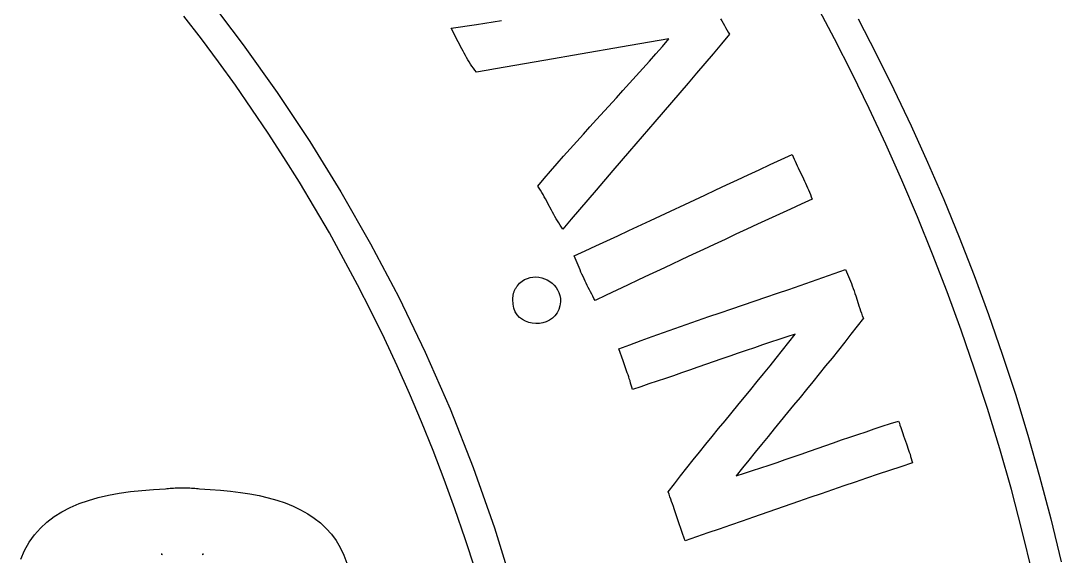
# Model space of a CAD drawing. Header units: metres. Extents: x -185 to 1201, y -340 to 309.
# Drawn here: x 902.31 to 909.56, y 69.06 to 72.79 of the extents above; entities that cross this region are included whole.
import ezdxf

# ---------------------------------------------------------------- set-up
doc = ezdxf.new("R2010")
doc.units = ezdxf.units.M

msp = doc.modelspace()

# ---------------------------------------------------------------- linework, layer by layer
for p, q in [((903.615, 72.9484), (903.86, 72.625)), ((907.978, 72.6658), (907.852, 72.9035)), ((903.569, 72.666), (903.447, 72.8245)), ((905.309, 72.7391), (905.484, 72.766)), ((905.484, 72.766), (905.66, 72.7926)), ((907.185, 72.8062), (907.194, 72.7904)), ((907.194, 72.7904), (907.202, 72.7747)), ((907.202, 72.7747), (907.211, 72.7591)), ((907.211, 72.7591), (907.22, 72.7437)), ((908.143, 72.8053), (908.269, 72.5605)), ((905.317, 72.7233), (905.309, 72.7391)), ((905.325, 72.7075), (905.317, 72.7233)), ((905.358, 72.644), (905.325, 72.7075)), ((907.247, 72.6987), (907.19, 72.6304)), ((907.22, 72.7437), (907.229, 72.7284)), ((907.229, 72.7284), (907.238, 72.7134)), ((907.238, 72.7134), (907.247, 72.6987)), ((903.689, 72.5052), (903.569, 72.666)), ((903.86, 72.625), (904.096, 72.2928)), ((905.366, 72.6281), (905.358, 72.644)), ((905.374, 72.6124), (905.366, 72.6281)), ((905.382, 72.5966), (905.374, 72.6124)), ((906.556, 72.6188), (906.154, 72.5488)), ((906.757, 72.6537), (906.556, 72.6188)), ((906.734, 72.5616), (906.78, 72.6133)), ((906.825, 72.6653), (906.757, 72.6537)), ((906.78, 72.6133), (906.825, 72.6653)), ((907.19, 72.6304), (907.132, 72.5621)), ((908.101, 72.4248), (907.978, 72.6658)), ((905.391, 72.581), (905.382, 72.5966)), ((905.399, 72.5655), (905.391, 72.581)), ((905.408, 72.5501), (905.399, 72.5655)), ((905.416, 72.5349), (905.408, 72.5501)), ((905.425, 72.5198), (905.416, 72.5349)), ((906.154, 72.5488), (906.02, 72.5256)), ((906.689, 72.5102), (906.734, 72.5616)), ((907.132, 72.5621), (907.074, 72.494)), ((908.269, 72.5605), (908.392, 72.3124)), ((903.806, 72.3422), (903.689, 72.5052)), ((905.434, 72.5049), (905.425, 72.5198)), ((905.444, 72.4902), (905.434, 72.5049)), ((905.453, 72.4757), (905.444, 72.4902)), ((905.463, 72.4615), (905.453, 72.4757)), ((905.473, 72.4475), (905.463, 72.4615)), ((905.685, 72.4679), (905.618, 72.4565)), ((905.752, 72.4794), (905.685, 72.4679)), ((905.886, 72.5024), (905.752, 72.4794)), ((906.02, 72.5256), (905.886, 72.5024)), ((906.643, 72.4589), (906.689, 72.5102)), ((907.074, 72.494), (907.016, 72.426)), ((905.484, 72.4338), (905.473, 72.4475)), ((905.551, 72.4452), (905.484, 72.4338)), ((905.618, 72.4565), (905.551, 72.4452)), ((906.551, 72.3568), (906.597, 72.4077)), ((906.597, 72.4077), (906.643, 72.4589)), ((907.016, 72.426), (906.958, 72.358)), ((908.22, 72.1804), (908.101, 72.4248)), ((903.921, 72.1768), (903.806, 72.3422)), ((906.505, 72.3059), (906.551, 72.3568)), ((906.958, 72.358), (906.9, 72.2901)), ((904.096, 72.2928), (904.323, 71.9513)), ((906.321, 72.1027), (906.459, 72.255)), ((906.459, 72.255), (906.505, 72.3059)), ((906.9, 72.2901), (906.784, 72.1545)), ((908.392, 72.3124), (908.511, 72.0608)), ((904.034, 72.009), (903.921, 72.1768)), ((908.335, 71.9324), (908.22, 72.1804)), ((906.275, 72.0519), (906.321, 72.1027)), ((906.784, 72.1545), (906.726, 72.0867)), ((906.229, 72.001), (906.275, 72.0519)), ((906.726, 72.0867), (906.551, 71.8835)), ((908.511, 72.0608), (908.627, 71.8059)), ((904.144, 71.8388), (904.034, 72.009)), ((906.183, 71.95), (906.229, 72.001)), ((904.323, 71.9513), (904.54, 71.6001)), ((906.091, 71.8476), (906.137, 71.8989)), ((906.137, 71.8989), (906.183, 71.95)), ((906.551, 71.8835), (906.434, 71.748)), ((908.447, 71.6809), (908.335, 71.9324)), ((904.252, 71.6662), (904.144, 71.8388)), ((906.046, 71.7962), (906.091, 71.8476)), ((907.531, 71.7892), (907.607, 71.8242)), ((907.607, 71.8242), (907.683, 71.8591)), ((907.683, 71.8591), (907.69, 71.8434)), ((907.69, 71.8434), (907.697, 71.8278)), ((907.697, 71.8278), (907.704, 71.8124)), ((907.704, 71.8124), (907.711, 71.7971)), ((905.956, 71.6925), (906.001, 71.7445)), ((906.001, 71.7445), (906.046, 71.7962)), ((906.434, 71.748), (906.318, 71.6125)), ((907.378, 71.719), (907.454, 71.7542)), ((907.454, 71.7542), (907.531, 71.7892)), ((907.711, 71.7971), (907.718, 71.7818)), ((907.718, 71.7818), (907.726, 71.7665)), ((907.726, 71.7665), (907.74, 71.7362)), ((907.74, 71.7362), (907.755, 71.7058)), ((908.627, 71.8059), (908.739, 71.5469)), ((904.357, 71.4912), (904.252, 71.6662)), ((905.912, 71.6403), (905.956, 71.6925)), ((907.227, 71.6485), (907.302, 71.6838)), ((907.302, 71.6838), (907.378, 71.719)), ((907.755, 71.7058), (907.762, 71.6905)), ((907.762, 71.6905), (907.769, 71.6752)), ((907.769, 71.6752), (907.776, 71.6599)), ((908.556, 71.4257), (908.447, 71.6809)), ((904.54, 71.6001), (904.747, 71.2384)), ((905.921, 71.6259), (905.912, 71.6403)), ((905.93, 71.6112), (905.921, 71.6259)), ((905.939, 71.5963), (905.93, 71.6112)), ((905.948, 71.5812), (905.939, 71.5963)), ((906.318, 71.6125), (906.26, 71.5446)), ((907.075, 71.5777), (907.151, 71.6131)), ((907.151, 71.6131), (907.227, 71.6485)), ((907.776, 71.6599), (907.783, 71.6444)), ((907.783, 71.6444), (907.79, 71.6288)), ((907.79, 71.6288), (907.797, 71.6131)), ((907.797, 71.6131), (907.803, 71.5972)), ((907.803, 71.5972), (907.81, 71.5812)), ((905.957, 71.5659), (905.948, 71.5812)), ((905.965, 71.5506), (905.957, 71.5659)), ((905.974, 71.5351), (905.965, 71.5506)), ((905.982, 71.5196), (905.974, 71.5351)), ((906.006, 71.4731), (905.982, 71.5196)), ((906.26, 71.5446), (906.202, 71.4767)), ((906.696, 71.4004), (907.075, 71.5777)), ((907.822, 71.5486), (907.746, 71.5138)), ((907.81, 71.5812), (907.816, 71.565)), ((907.816, 71.565), (907.822, 71.5486)), ((908.739, 71.5469), (908.847, 71.2839)), ((904.46, 71.3136), (904.357, 71.4912)), ((906.015, 71.4577), (906.006, 71.4731)), ((906.023, 71.4424), (906.015, 71.4577)), ((906.202, 71.4767), (906.144, 71.4088)), ((907.671, 71.4789), (907.595, 71.444)), ((907.746, 71.5138), (907.671, 71.4789)), ((906.031, 71.4272), (906.023, 71.4424)), ((906.04, 71.4122), (906.031, 71.4272)), ((906.049, 71.3974), (906.04, 71.4122)), ((906.058, 71.3828), (906.049, 71.3974)), ((906.067, 71.3685), (906.058, 71.3828)), ((906.144, 71.4088), (906.086, 71.3407)), ((906.545, 71.3296), (906.696, 71.4004)), ((907.443, 71.3741), (907.368, 71.339)), ((907.595, 71.444), (907.443, 71.3741)), ((908.661, 71.1666), (908.556, 71.4257)), ((904.559, 71.1335), (904.46, 71.3136)), ((906.076, 71.3544), (906.067, 71.3685)), ((906.086, 71.3407), (906.076, 71.3544)), ((906.469, 71.2942), (906.545, 71.3296)), ((907.292, 71.3039), (907.216, 71.2688)), ((907.368, 71.339), (907.292, 71.3039)), ((904.747, 71.2384), (904.943, 70.866)), ((906.317, 71.2237), (906.393, 71.2589)), ((906.393, 71.2589), (906.469, 71.2942)), ((907.141, 71.2336), (907.065, 71.1983)), ((907.216, 71.2688), (907.141, 71.2336)), ((908.847, 71.2839), (908.951, 71.0168)), ((906.165, 71.1535), (906.241, 71.1885)), ((906.241, 71.1885), (906.317, 71.2237)), ((906.99, 71.163), (906.914, 71.1276)), ((907.065, 71.1983), (906.99, 71.163)), ((908.763, 70.9036), (908.661, 71.1666)), ((904.657, 70.9509), (904.559, 71.1335)), ((906.172, 71.1372), (906.165, 71.1535)), ((906.185, 71.1049), (906.172, 71.1372)), ((906.192, 71.0888), (906.185, 71.1049)), ((906.199, 71.0728), (906.192, 71.0888)), ((906.839, 71.0922), (906.763, 71.0568)), ((906.914, 71.1276), (906.839, 71.0922)), ((906.206, 71.0569), (906.199, 71.0728)), ((906.212, 71.0411), (906.206, 71.0569)), ((906.219, 71.0253), (906.212, 71.0411)), ((906.227, 71.0096), (906.219, 71.0253)), ((906.688, 71.0213), (906.612, 70.9857)), ((906.763, 71.0568), (906.688, 71.0213)), ((907.897, 71.0022), (907.976, 71.03)), ((907.976, 71.03), (908.054, 71.058)), ((908.054, 71.058), (908.062, 71.0426)), ((908.062, 71.0426), (908.069, 71.0269)), ((908.069, 71.0269), (908.076, 71.0109)), ((908.076, 71.0109), (908.083, 70.9946)), ((908.951, 71.0168), (909.051, 70.7454)), ((904.751, 70.7656), (904.657, 70.9509)), ((905.763, 70.9355), (905.766, 70.9404)), ((905.766, 70.9404), (905.77, 70.9456)), ((905.77, 70.9456), (905.785, 70.9628)), ((905.785, 70.9628), (905.802, 70.977)), ((905.802, 70.977), (905.82, 70.9883)), ((905.82, 70.9883), (905.839, 70.9968)), ((905.839, 70.9968), (905.858, 71.0026)), ((905.858, 71.0026), (905.878, 71.0058)), ((905.878, 71.0058), (905.898, 71.0064)), ((905.898, 71.0064), (905.919, 71.0047)), ((905.919, 71.0047), (905.939, 71.0006)), ((905.939, 71.0006), (905.958, 70.9944)), ((905.958, 70.9944), (905.977, 70.9861)), ((905.977, 70.9861), (905.995, 70.9757)), ((905.995, 70.9757), (906.011, 70.9635)), ((906.011, 70.9635), (906.026, 70.9495)), ((906.026, 70.9495), (906.039, 70.9338)), ((906.234, 70.994), (906.227, 71.0096)), ((906.241, 70.9785), (906.234, 70.994)), ((906.248, 70.9631), (906.241, 70.9785)), ((906.256, 70.9478), (906.248, 70.9631)), ((906.263, 70.9325), (906.256, 70.9478)), ((906.537, 70.9501), (906.462, 70.9145)), ((906.612, 70.9857), (906.537, 70.9501)), ((907.66, 70.9201), (907.739, 70.9473)), ((907.739, 70.9473), (907.818, 70.9747)), ((907.818, 70.9747), (907.897, 71.0022)), ((908.083, 70.9946), (908.09, 70.978)), ((908.09, 70.978), (908.096, 70.9612)), ((908.096, 70.9612), (908.102, 70.9442)), ((908.102, 70.9442), (908.108, 70.927)), ((904.943, 70.866), (905.128, 70.4823)), ((905.738, 70.8658), (905.739, 70.8708)), ((905.739, 70.8756), (905.74, 70.8803)), ((905.739, 70.8708), (905.739, 70.8756)), ((905.74, 70.8803), (905.741, 70.885)), ((905.741, 70.885), (905.742, 70.8895)), ((905.742, 70.8895), (905.743, 70.8941)), ((905.743, 70.8941), (905.745, 70.8986)), ((905.745, 70.8986), (905.746, 70.903)), ((905.746, 70.903), (905.748, 70.9075)), ((905.748, 70.9075), (905.75, 70.912)), ((905.75, 70.912), (905.752, 70.9165)), ((905.752, 70.9165), (905.754, 70.9211)), ((905.754, 70.9211), (905.757, 70.9258)), ((905.757, 70.9258), (905.76, 70.9306)), ((905.76, 70.9306), (905.763, 70.9355)), ((906.039, 70.9338), (906.05, 70.9165)), ((906.05, 70.9165), (906.059, 70.8978)), ((906.059, 70.8978), (906.066, 70.8776)), ((906.066, 70.8776), (906.069, 70.8562)), ((906.271, 70.9174), (906.263, 70.9325)), ((906.279, 70.9023), (906.271, 70.9174)), ((906.287, 70.8873), (906.279, 70.9023)), ((906.295, 70.8725), (906.287, 70.8873)), ((906.303, 70.8577), (906.295, 70.8725)), ((906.387, 70.8788), (906.312, 70.843)), ((906.462, 70.9145), (906.387, 70.8788)), ((907.263, 70.7848), (907.501, 70.8659)), ((907.501, 70.8659), (907.581, 70.8929)), ((907.581, 70.8929), (907.66, 70.9201)), ((908.108, 70.927), (908.114, 70.9097)), ((908.114, 70.9097), (908.12, 70.8923)), ((908.12, 70.8923), (908.126, 70.8748)), ((908.126, 70.8748), (908.143, 70.8223)), ((908.861, 70.6365), (908.763, 70.9036)), ((905.737, 70.8555), (905.738, 70.8608)), ((905.737, 70.8501), (905.737, 70.8555)), ((905.739, 70.8182), (905.737, 70.8501)), ((905.738, 70.8608), (905.738, 70.8658)), ((905.745, 70.7898), (905.739, 70.8182)), ((906.066, 70.8048), (906.058, 70.7789)), ((906.07, 70.8336), (906.066, 70.8048)), ((906.069, 70.8562), (906.07, 70.8336)), ((906.312, 70.843), (906.303, 70.8577)), ((908.143, 70.8223), (908.148, 70.8049)), ((908.148, 70.8049), (908.154, 70.7875)), ((904.843, 70.5778), (904.751, 70.7656)), ((905.755, 70.7647), (905.745, 70.7898)), ((905.769, 70.743), (905.755, 70.7647)), ((905.785, 70.7246), (905.769, 70.743)), ((905.805, 70.7096), (905.785, 70.7246)), ((906.031, 70.7362), (906.013, 70.7194)), ((906.046, 70.756), (906.031, 70.7362)), ((906.058, 70.7789), (906.046, 70.756)), ((907.025, 70.7031), (907.104, 70.7305)), ((907.104, 70.7305), (907.183, 70.7577)), ((907.183, 70.7577), (907.263, 70.7848)), ((908.154, 70.7875), (908.16, 70.7703)), ((908.16, 70.7703), (908.166, 70.7533)), ((908.166, 70.7533), (908.172, 70.7365)), ((908.172, 70.7365), (908.179, 70.7198)), ((909.051, 70.7454), (909.147, 70.4697)), ((905.826, 70.6978), (905.805, 70.7096)), ((905.849, 70.6893), (905.826, 70.6978)), ((905.873, 70.6841), (905.849, 70.6893)), ((905.898, 70.6821), (905.873, 70.6841)), ((905.923, 70.6832), (905.898, 70.6821)), ((905.947, 70.6876), (905.923, 70.6832)), ((905.97, 70.6951), (905.947, 70.6876)), ((905.993, 70.7057), (905.97, 70.6951)), ((906.013, 70.7194), (905.993, 70.7057)), ((906.867, 70.6478), (906.946, 70.6756)), ((906.946, 70.6756), (907.025, 70.7031)), ((908.136, 70.6637), (908.092, 70.6079)), ((908.179, 70.7198), (908.136, 70.6637)), ((904.932, 70.3873), (904.843, 70.5778)), ((906.631, 70.563), (906.709, 70.5916)), ((906.709, 70.5916), (906.788, 70.6199)), ((906.788, 70.6199), (906.867, 70.6478)), ((907.647, 70.5895), (907.59, 70.5709)), ((907.705, 70.6079), (907.647, 70.5895)), ((907.661, 70.5523), (907.705, 70.6079)), ((908.092, 70.6079), (908.049, 70.5523)), ((908.954, 70.3653), (908.861, 70.6365)), ((906.476, 70.5049), (906.553, 70.5341)), ((906.506, 70.423), (906.476, 70.5049)), ((906.553, 70.5341), (906.631, 70.563)), ((907.42, 70.5139), (907.363, 70.4946)), ((907.476, 70.5331), (907.42, 70.5139)), ((907.533, 70.5521), (907.476, 70.5331)), ((907.59, 70.5709), (907.533, 70.5521)), ((907.617, 70.4969), (907.661, 70.5523)), ((908.049, 70.5523), (908.005, 70.4969)), ((905.128, 70.4823), (905.301, 70.0867)), ((907.194, 70.4361), (907.026, 70.3771)), ((907.25, 70.4557), (907.194, 70.4361)), ((907.307, 70.4752), (907.25, 70.4557)), ((907.363, 70.4946), (907.307, 70.4752)), ((907.529, 70.3868), (907.573, 70.4418)), ((907.573, 70.4418), (907.617, 70.4969)), ((907.961, 70.4416), (907.916, 70.3866)), ((908.005, 70.4969), (907.961, 70.4416)), ((909.147, 70.4697), (909.238, 70.1895)), ((905.018, 70.1938), (904.932, 70.3873)), ((906.516, 70.3954), (906.506, 70.423)), ((906.521, 70.3815), (906.516, 70.3954)), ((906.525, 70.3676), (906.521, 70.3815)), ((906.53, 70.3535), (906.525, 70.3676)), ((907.026, 70.3771), (906.969, 70.3575)), ((907.484, 70.3321), (907.529, 70.3868)), ((907.916, 70.3866), (907.872, 70.3317)), ((909.044, 70.0898), (908.954, 70.3653)), ((906.535, 70.3394), (906.53, 70.3535)), ((906.54, 70.3253), (906.535, 70.3394)), ((906.545, 70.311), (906.54, 70.3253)), ((906.549, 70.2967), (906.545, 70.311)), ((906.554, 70.2823), (906.549, 70.2967)), ((906.8, 70.2992), (906.743, 70.28)), ((906.856, 70.3185), (906.8, 70.2992)), ((906.913, 70.338), (906.856, 70.3185)), ((906.969, 70.3575), (906.913, 70.338)), ((907.44, 70.2774), (907.484, 70.3321)), ((907.872, 70.3317), (907.828, 70.2769)), ((906.558, 70.2677), (906.554, 70.2823)), ((906.563, 70.2531), (906.558, 70.2677)), ((906.567, 70.2384), (906.563, 70.2531)), ((906.571, 70.2236), (906.567, 70.2384)), ((906.629, 70.2422), (906.571, 70.2236)), ((906.686, 70.261), (906.629, 70.2422)), ((906.743, 70.28), (906.686, 70.261)), ((907.305, 70.114), (907.395, 70.2229)), ((907.395, 70.2229), (907.44, 70.2774)), ((907.783, 70.2222), (907.738, 70.1676)), ((907.828, 70.2769), (907.783, 70.2222)), ((905.102, 69.9974), (905.018, 70.1938)), ((907.738, 70.1676), (907.693, 70.1131)), ((909.238, 70.1895), (909.325, 69.9049)), ((905.301, 70.0867), (905.462, 69.6788)), ((907.216, 70.0051), (907.305, 70.114)), ((907.693, 70.1131), (907.559, 69.9495)), ((909.129, 69.8099), (909.044, 70.0898)), ((905.182, 69.7981), (905.102, 69.9974)), ((907.171, 69.9506), (907.216, 70.0051)), ((908.368, 69.9847), (908.425, 70.003)), ((908.425, 70.003), (908.43, 69.988)), ((907.127, 69.896), (907.171, 69.9506)), ((907.559, 69.9495), (907.515, 69.895)), ((908.141, 69.9094), (908.198, 69.9285)), ((908.198, 69.9285), (908.254, 69.9474)), ((908.254, 69.9474), (908.311, 69.9662)), ((908.311, 69.9662), (908.368, 69.9847)), ((908.43, 69.988), (908.434, 69.9731)), ((908.434, 69.9731), (908.439, 69.9584)), ((908.439, 69.9584), (908.444, 69.9438)), ((908.444, 69.9438), (908.449, 69.9294)), ((908.449, 69.9294), (908.454, 69.9149)), ((907.082, 69.8413), (907.127, 69.896)), ((907.515, 69.895), (907.47, 69.8404)), ((907.972, 69.8513), (908.028, 69.8707)), ((908.028, 69.8707), (908.085, 69.8901)), ((908.085, 69.8901), (908.141, 69.9094)), ((908.454, 69.9149), (908.459, 69.9006)), ((908.459, 69.9006), (908.479, 69.8435)), ((909.325, 69.9049), (909.407, 69.6156)), ((905.26, 69.5958), (905.182, 69.7981)), ((906.994, 69.7315), (907.038, 69.7865)), ((907.038, 69.7865), (907.082, 69.8413)), ((907.426, 69.7857), (907.381, 69.7309)), ((907.47, 69.8404), (907.426, 69.7857)), ((907.747, 69.7731), (907.804, 69.7926)), ((907.804, 69.7926), (907.972, 69.8513)), ((908.479, 69.8435), (908.484, 69.8292)), ((908.484, 69.8292), (908.489, 69.8148)), ((908.489, 69.8148), (908.494, 69.8004)), ((908.494, 69.8004), (908.499, 69.7858)), ((908.499, 69.7858), (908.504, 69.7711)), ((909.21, 69.5255), (909.129, 69.8099)), ((906.95, 69.6762), (906.994, 69.7315)), ((907.381, 69.7309), (907.337, 69.6761)), ((907.522, 69.6957), (907.578, 69.7149)), ((907.578, 69.7149), (907.635, 69.7342)), ((907.635, 69.7342), (907.691, 69.7536)), ((907.691, 69.7536), (907.747, 69.7731)), ((908.521, 69.7109), (908.441, 69.6846)), ((908.504, 69.7711), (908.508, 69.7563)), ((908.508, 69.7563), (908.513, 69.7414)), ((908.513, 69.7414), (908.517, 69.7262)), ((908.517, 69.7262), (908.521, 69.7109)), ((905.462, 69.6788), (905.609, 69.2581)), ((906.906, 69.6208), (906.95, 69.6762)), ((907.337, 69.6761), (907.293, 69.621)), ((907.293, 69.621), (907.351, 69.6394)), ((907.351, 69.6394), (907.408, 69.6579)), ((907.408, 69.6579), (907.465, 69.6768)), ((907.465, 69.6768), (907.522, 69.6957)), ((908.361, 69.6582), (908.282, 69.6315)), ((908.441, 69.6846), (908.361, 69.6582)), ((905.335, 69.3904), (905.26, 69.5958)), ((906.819, 69.5091), (906.863, 69.5651)), ((906.863, 69.5651), (906.906, 69.6208)), ((908.123, 69.5779), (908.044, 69.5509)), ((908.202, 69.6048), (908.123, 69.5779)), ((908.282, 69.6315), (908.202, 69.6048)), ((909.407, 69.6156), (909.485, 69.3216)), ((902.922, 69.4862), (902.996, 69.5)), ((902.996, 69.5), (903.074, 69.5111)), ((903.074, 69.5111), (903.153, 69.5198)), ((903.153, 69.5198), (903.235, 69.5263)), ((903.235, 69.5263), (903.319, 69.5307)), ((903.319, 69.5307), (903.329, 69.5321)), ((903.329, 69.5321), (903.34, 69.5333)), ((903.34, 69.5333), (903.351, 69.5343)), ((903.351, 69.5343), (903.363, 69.5352)), ((903.363, 69.5352), (903.375, 69.536)), ((903.375, 69.536), (903.387, 69.5367)), ((903.387, 69.5367), (903.399, 69.5371)), ((903.399, 69.5371), (903.412, 69.5375)), ((903.412, 69.5375), (903.425, 69.5377)), ((903.425, 69.5377), (903.437, 69.5378)), ((903.437, 69.5378), (903.45, 69.5377)), ((903.45, 69.5377), (903.463, 69.5375)), ((903.463, 69.5375), (903.476, 69.5371)), ((903.476, 69.5371), (903.488, 69.5367)), ((903.488, 69.5367), (903.5, 69.536)), ((903.5, 69.536), (903.512, 69.5352)), ((903.512, 69.5352), (903.524, 69.5343)), ((903.524, 69.5343), (903.535, 69.5333)), ((903.535, 69.5333), (903.546, 69.5321)), ((903.546, 69.5321), (903.556, 69.5307)), ((903.556, 69.5307), (903.629, 69.5268)), ((903.629, 69.5268), (903.701, 69.5215)), ((903.701, 69.5215), (903.771, 69.5146)), ((903.771, 69.5146), (903.84, 69.5059)), ((903.84, 69.5059), (903.907, 69.4954)), ((903.907, 69.4954), (903.971, 69.4829)), ((906.826, 69.4924), (906.819, 69.5091)), ((906.832, 69.4757), (906.826, 69.4924)), ((907.886, 69.4966), (907.807, 69.4694)), ((907.965, 69.5238), (907.886, 69.4966)), ((908.044, 69.5509), (907.965, 69.5238)), ((909.286, 69.2365), (909.21, 69.5255)), ((902.655, 69.4007), (902.717, 69.4271)), ((902.717, 69.4271), (902.782, 69.45)), ((902.782, 69.45), (902.85, 69.4697)), ((902.85, 69.4697), (902.922, 69.4862)), ((903.971, 69.4829), (904.034, 69.4682)), ((904.034, 69.4682), (904.094, 69.4512)), ((904.094, 69.4512), (904.152, 69.4318)), ((904.152, 69.4318), (904.207, 69.4097)), ((906.838, 69.4589), (906.832, 69.4757)), ((906.844, 69.442), (906.838, 69.4589)), ((906.85, 69.425), (906.844, 69.442)), ((906.856, 69.408), (906.85, 69.425)), ((907.728, 69.442), (907.413, 69.3325)), ((907.807, 69.4694), (907.728, 69.442)), ((902.543, 69.3367), (902.597, 69.3707)), ((902.597, 69.3707), (902.655, 69.4007)), ((904.207, 69.4097), (904.26, 69.3849)), ((904.26, 69.3849), (904.309, 69.3571)), ((904.309, 69.3571), (904.355, 69.3264)), ((905.407, 69.1819), (905.335, 69.3904)), ((906.862, 69.391), (906.856, 69.408)), ((906.874, 69.3567), (906.862, 69.391)), ((906.885, 69.3224), (906.874, 69.3567)), ((902.447, 69.2564), (902.493, 69.2987)), ((902.493, 69.2987), (902.543, 69.3367)), ((904.355, 69.3264), (904.399, 69.2924)), ((904.399, 69.2924), (904.438, 69.255)), ((906.92, 69.2197), (906.885, 69.3224)), ((907.254, 69.2778), (907.175, 69.2505)), ((907.334, 69.3051), (907.254, 69.2778)), ((907.413, 69.3325), (907.334, 69.3051)), ((909.485, 69.3216), (909.557, 69.0229)), ((902.369, 69.1579), (902.406, 69.2095)), ((902.406, 69.2095), (902.447, 69.2564)), ((904.438, 69.255), (904.475, 69.2142)), ((904.475, 69.2142), (904.507, 69.1697)), ((905.609, 69.2581), (905.744, 68.824)), ((906.931, 69.1858), (906.92, 69.2197)), ((907.096, 69.2232), (907.017, 69.1961)), ((907.175, 69.2505), (907.096, 69.2232)), ((909.357, 68.9428), (909.286, 69.2365)), ((902.337, 69.1014), (902.369, 69.1579)), ((904.507, 69.1697), (904.536, 69.1214)), ((905.476, 68.97), (905.407, 69.1819)), ((906.937, 69.169), (906.931, 69.1858)), ((907.017, 69.1961), (906.937, 69.169)), ((902.311, 69.0398), (902.337, 69.1014)), ((903.294, 69.0741), (903.289, 69.0742)), ((903.289, 69.0742), (903.298, 69.0738)), ((903.298, 69.0738), (903.294, 69.0741)), ((903.575, 69.0738), (903.583, 69.0742)), ((903.579, 69.0741), (903.575, 69.0738)), ((903.583, 69.0742), (903.579, 69.0741)), ((904.536, 69.1214), (904.561, 69.0692)), ((904.561, 69.0692), (904.581, 69.0128))]:
    msp.add_line(p, q)

doc.saveas('drawing.dxf')
